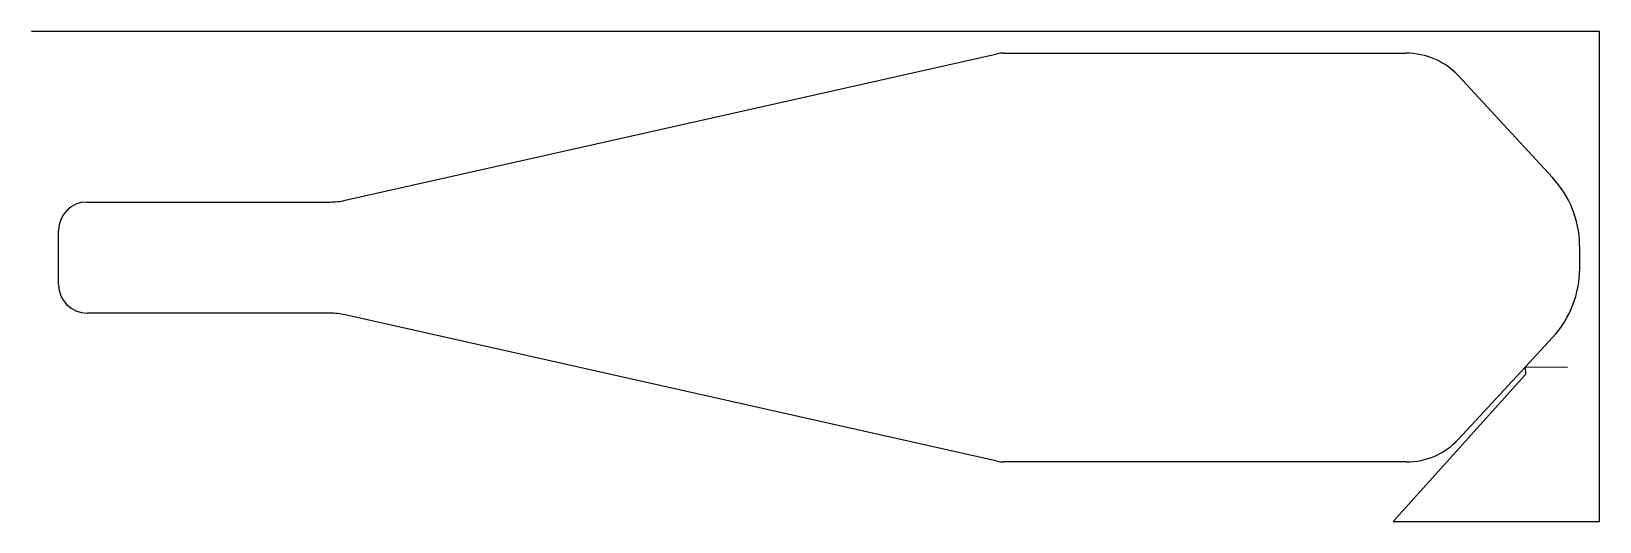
# Model space of a CAD drawing. Header units: metres. Extents: x 174 to 1275, y 908 to 1252.
import ezdxf

# ---------------------------------------------------------------- set-up
doc = ezdxf.new("R2010")
doc.units = ezdxf.units.M

msp = doc.modelspace()

# ---------------------------------------------------------------- linework, layer by layer
at = {"layer": 'TOOL_0'}
for p, q in [((174.583, 1251.869), (173.583, 1251.869)), ((1274.671, 1251.869), (174.583, 1251.869)), ((1274.671, 907.716), (1274.671, 1251.869)), ((393.853, 1133.27), (851.781, 1236.07)), ((856.381, 1236.58), (1138.891, 1236.58)), ((1175.577, 1220.552), (1241.624, 1149.227)), ((212.663, 1132.08), (383.12, 1132.08)), ((192.663, 1074.08), (192.663, 1112.08)), ((383.12, 1054.08), (212.663, 1054.08)), ((851.781, 950.09), (393.853, 1052.89)), ((1241.624, 1036.932), (1222.291, 1016.054)), ((1222.292, 1016.055), (1175.578, 965.608)), ((1222.291, 1016.054), (1222.689, 1010.958)), ((1252.077, 1015.952), (1222.292, 1016.055)), ((1222.689, 1010.958), (1129.731, 907.716)), ((1138.891, 949.58), (856.381, 949.58)), ((1129.731, 907.716), (1130.731, 907.716)), ((1130.731, 907.716), (1129.731, 907.716)), ((1129.731, 907.716), (1130.731, 907.716)), ((1130.731, 907.716), (1274.671, 907.716))]:
    msp.add_line(p, q, dxfattribs=at)
for centre, radius, start, end in [((856.381, 1215.58), 21, 90, 102.6531), ((1138.891, 1186.58), 50, 42.800329, 90), ((1189.093, 1100.619), 71.57, 1.358668, 42.778713), ((212.663, 1112.08), 20, 90, 180), ((383.12, 1181.08), 49, 270, 282.652719), ((540.856, 1093.08), 719.846, 359.397618, 0.735155), ((1189.162, 1085.512), 71.5, 317.200203, 0), ((212.663, 1074.08), 20, 180, 270), ((383.12, 1005.08), 49, 77.347281, 90), ((1138.892, 999.58), 50, 269.998854, 317.199671), ((856.381, 970.58), 21, 257.3469, 270)]:
    msp.add_arc(centre, radius, start, end, dxfattribs=at)

doc.saveas('drawing.dxf')
